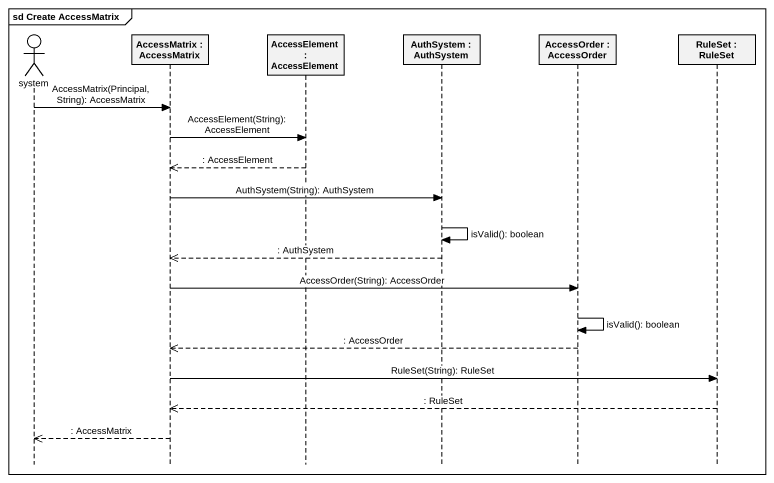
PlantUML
@startuml
mainframe sd Create AccessMatrix
hide footbox
actor system
participant "AccessMatrix : AccessMatrix" as AccessMatrix
participant "AccessElement : AccessElement" as AccessElement
participant "AuthSystem : AuthSystem" as AuthSystem
participant "AccessOrder : AccessOrder" as AccessOrder
participant "RuleSet : RuleSet" as RuleSet

system -> AccessMatrix : AccessMatrix(Principal, String): AccessMatrix
AccessMatrix -> AccessElement : AccessElement(String): AccessElement
AccessElement -->> AccessMatrix : : AccessElement
AccessMatrix -> AuthSystem : AuthSystem(String): AuthSystem
AuthSystem -> AuthSystem : isValid(): boolean
AuthSystem -->> AccessMatrix : : AuthSystem
AccessMatrix -> AccessOrder : AccessOrder(String): AccessOrder
AccessOrder -> AccessOrder : isValid(): boolean
AccessOrder -->> AccessMatrix : : AccessOrder
AccessMatrix -> RuleSet : RuleSet(String): RuleSet
RuleSet -->> AccessMatrix : : RuleSet
AccessMatrix -->> system : : AccessMatrix
@enduml
